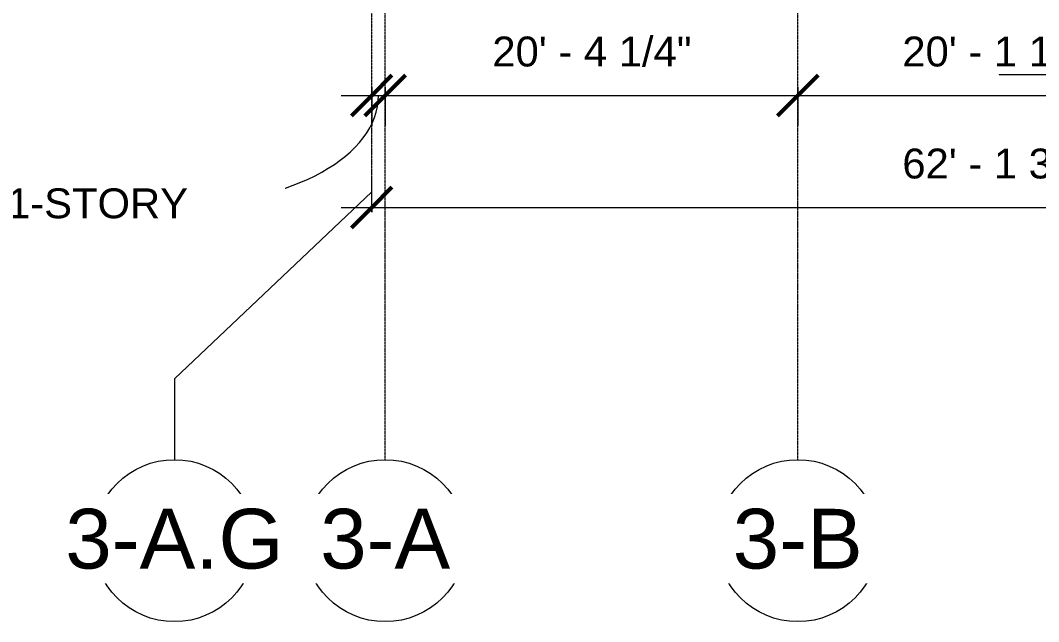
# Model space of a CAD drawing. Header units: inches. Extents: x 21341 to 27231, y -23509 to -20035.
# Drawn here: x 21854 to 22457, y -23251 to -22895 of the extents above; entities that cross this region are included whole.
import ezdxf

# ---------------------------------------------------------------- set-up
doc = ezdxf.new("R2010")
doc.units = ezdxf.units.IN
doc.header["$MEASUREMENT"] = 0
doc.linetypes.add('Grid Line 1_2_', pattern=[0.875, 0.5, -0.125, 0.125, -0.125])
for name, color, linetype, lineweight in [('A-ANNO-DIMS', 211, 'Continuous', 9), ('A-ANNO-DIMS-192', 211, 'Continuous', 9), ('G-ANNO-SYMB', 111, 'Continuous', 9), ('S-GRID', 1, 'Continuous', 9), ('S-GRID-IDEN', 1, 'Continuous', 9)]:
    doc.layers.add(name, color=color, linetype=linetype, lineweight=lineweight)
doc.styles.add('Arial', font='arial.ttf', dxfattribs={"height": 35.407186})
doc.styles.add('Arial_1', font='arial.ttf', dxfattribs={"height": 17.703593})
doc.dimstyles.new('Linear_-_3_32__Arial', dxfattribs={"dimscale": 12, "dimtxt": 18, "dimasz": 2, "dimexe": 1.5, "dimexo": 1, "dimgap": 1, "dimtad": 1, "dimdec": 4, "dimrnd": 0.0625, "dimzin": 1, "dimdsep": 46, "dimlunit": 4, "dimtxsty": 'Arial_1', "dimblk1": 'OBLIQUE', "dimblk2": 'OBLIQUE', "dimsah": 1, "dimcen": 0.09, "dimdle": 1.5, "dimazin": 0, "dimtfac": 1, "dimtdec": 4, "dimtix": 1, "dimtmove": 1, "dimatfit": 3, "dimfxl": 1, "dimtvp": 1, "dimtfill": 1, "dimfrac": 2, "dimtolj": 1, "dimtzin": 0, "dimarcsym": 2})
doc.dimstyles.new('Linear_-_3_32__Arial_1', dxfattribs={"dimscale": 12, "dimtxt": 18, "dimasz": 2, "dimexe": 1.5, "dimexo": 1, "dimgap": 1, "dimtad": 1, "dimdec": 4, "dimrnd": 0.0625, "dimzin": 1, "dimdsep": 46, "dimlunit": 4, "dimtxsty": 'Arial_1', "dimblk1": 'OBLIQUE', "dimblk2": 'OBLIQUE', "dimsah": 1, "dimcen": 0.09, "dimdle": 1.5, "dimazin": 0, "dimtfac": 1, "dimtdec": 4, "dimtix": 1, "dimtmove": 0, "dimatfit": 3, "dimfxl": 1, "dimtvp": 1, "dimtfill": 1, "dimfrac": 2, "dimtolj": 1, "dimtzin": 0, "dimarcsym": 2})

# ---------------------------------------------------------------- blocks, each defined once
blk = doc.blocks.new('Section - 3_32_ x 3_8_-18514-First Floor Plan')
at = {"layer": 'G-ANNO-SYMB'}
blk.add_hatch(color=256, dxfattribs=at).paths.add_polyline_path([(0, 0.375), (0, 0), (-0.09375, 0), (-0.09375, 0.375)], flags=0)
for p, q in [((0, 0.375), (-0.09375, 0.375)), ((-0.09375, 0.375), (-0.09375, 0)), ((0, 0), (0, 0.375)), ((-0.09375, 0), (0, 0))]:
    blk.add_line(p, q, dxfattribs=at)
blk = doc.blocks.new('Grid - Grid Head - Circle-14747-First Floor Plan')
at = {"layer": 'S-GRID-IDEN'}
blk.add_circle((0, 0), 0.25, dxfattribs=at)
blk = doc.blocks.new('DIMBLOCK14-First Floor Plan')
at = {"layer": 'A-ANNO-DIMS-192', "lineweight": 50}
for p, q in [((22061.64, -22939.32), (22073.64, -22927.32)), ((22069.64, -22939.32), (22081.64, -22927.32)), ((22061.64, -22939.32), (22049.64, -22951.32)), ((22069.64, -22939.32), (22057.64, -22951.32))]:
    blk.add_line(p, q, dxfattribs=at)
at = {"layer": 'A-ANNO-DIMS-192'}
for p, q in [((22043.64, -22939.32), (22069.64, -22939.32)), ((22061.64, -22934.35), (22061.64, -22957.32)), ((22061.64, -22939.32), (22061.64, -22934.35)), ((22069.64, -22934.35), (22069.64, -22957.32)), ((22069.64, -22939.32), (22069.64, -22934.35))]:
    blk.add_line(p, q, dxfattribs=at)
blk.add_ellipse((21951.28, -22939.32), major_axis=(114.36, 0), ratio=0.560746, start_param=4.712389, end_param=6.283185, dxfattribs=at)
at = {"layer": 'A-ANNO-DIMS-192', "color": 0, "insert": (21677.96, -22994.33), "char_height": 17.7036, "width": 327.9877, "attachment_point": 1, "line_spacing_factor": 0.938532, "style": 'Arial_1', "bg_fill": 3, "box_fill_scale": 1.25, "bg_fill_color": 0, "bg_fill_transparency": 0}
blk.add_mtext('0\' - 8" GIRT @ 1-STORY', dxfattribs=at)
blk = doc.blocks.new('_Oblique')
at = {"color": 0, "linetype": 'ByBlock', "lineweight": -2}
blk.add_line((-0.5, -0.5), (0.5, 0.5), dxfattribs=at)
blk = doc.blocks.new('DIMBLOCK15-First Floor Plan')
at = {"layer": 'A-ANNO-DIMS-192', "lineweight": 50}
for p, q in [((22069.64, -22939.32), (22081.64, -22927.32)), ((22313.89, -22939.32), (22325.89, -22927.32)), ((22069.64, -22939.32), (22057.64, -22951.32)), ((22313.89, -22939.32), (22301.89, -22951.32))]:
    blk.add_line(p, q, dxfattribs=at)
at = {"layer": 'A-ANNO-DIMS-192'}
for p, q in [((22069.64, -22934.35), (22069.64, -22957.32)), ((22069.64, -22939.32), (22069.64, -22934.35)), ((22069.64, -22939.32), (22313.89, -22939.32)), ((22313.89, -22934.35), (22313.89, -22957.32)), ((22313.89, -22939.32), (22313.89, -22934.35))]:
    blk.add_line(p, q, dxfattribs=at)
at = {"layer": 'A-ANNO-DIMS-192', "color": 0, "insert": (22133.06, -22904.36), "char_height": 17.7036, "width": 140.8985, "attachment_point": 1, "line_spacing_factor": 0.938532, "style": 'Arial_1', "bg_fill": 3, "box_fill_scale": 1.25, "bg_fill_color": 0, "bg_fill_transparency": 0}
blk.add_mtext('20\' - 4 1/4"', dxfattribs=at)
blk = doc.blocks.new('DIMBLOCK16-First Floor Plan')
at = {"layer": 'A-ANNO-DIMS-192', "lineweight": 50}
for p, q in [((22313.89, -22939.32), (22325.89, -22927.32)), ((22555.14, -22939.32), (22567.14, -22927.32)), ((22313.89, -22939.32), (22301.89, -22951.32)), ((22555.14, -22939.32), (22543.14, -22951.32))]:
    blk.add_line(p, q, dxfattribs=at)
at = {"layer": 'A-ANNO-DIMS-192'}
for p, q in [((22313.89, -22934.35), (22313.89, -22957.32)), ((22313.89, -22939.32), (22313.89, -22934.35)), ((22313.89, -22939.32), (22555.14, -22939.32)), ((22555.14, -22934.35), (22555.14, -22957.32)), ((22555.14, -22939.32), (22555.14, -22934.35))]:
    blk.add_line(p, q, dxfattribs=at)
at = {"layer": 'A-ANNO-DIMS-192', "color": 0, "insert": (22375.81, -22904.36), "char_height": 17.7036, "width": 140.8985, "attachment_point": 1, "line_spacing_factor": 0.938532, "style": 'Arial_1', "bg_fill": 3, "box_fill_scale": 1.25, "bg_fill_color": 0, "bg_fill_transparency": 0}
blk.add_mtext('20\' - 1 1/4"', dxfattribs=at)
blk = doc.blocks.new('DIMBLOCK45-First Floor Plan')
at = {"layer": 'A-ANNO-DIMS-192'}
for p, q in [((22061.64, -23008.34), (22061.64, -22987.7)), ((22043.64, -23005.7), (22825.39, -23005.7)), ((22061.64, -23005.7), (22061.64, -23008.34)), ((22807.39, -23000.73), (22807.39, -23023.7)), ((22807.39, -23005.7), (22807.39, -23000.73))]:
    blk.add_line(p, q, dxfattribs=at)
at = {"layer": 'A-ANNO-DIMS-192', "lineweight": 50}
for p, q in [((22061.64, -23005.7), (22073.64, -22993.7)), ((22807.39, -23005.7), (22819.39, -22993.7)), ((22061.64, -23005.7), (22049.64, -23017.7)), ((22807.39, -23005.7), (22795.39, -23017.7))]:
    blk.add_line(p, q, dxfattribs=at)
at = {"layer": 'A-ANNO-DIMS-192', "color": 0, "insert": (22375.81, -22970.74), "char_height": 17.7036, "width": 140.8985, "attachment_point": 1, "line_spacing_factor": 0.938532, "style": 'Arial_1', "bg_fill": 3, "box_fill_scale": 1.25, "bg_fill_color": 0, "bg_fill_transparency": 0}
blk.add_mtext('62\' - 1 3/4"', dxfattribs=at)

msp = doc.modelspace()

# ---------------------------------------------------------------- linework, layer by layer
at = {"layer": 'S-GRID', "linetype": 'Grid Line 1_2_'}
for p, q in [((22069.64023, -23155.1009), (22069.64023, -20130.84867)), ((22313.89023, -23155.1009), (22313.89023, -20130.84867)), ((22061.64023, -22996.33861), (22061.64023, -20226.84867))]:
    msp.add_line(p, q, dxfattribs=at)
at = {"layer": 'S-GRID'}
for p, q in [((22061.64023, -22996.33861), (21944.83418, -23107.1009)), ((21944.83418, -23107.1009), (21944.83418, -23155.1009))]:
    msp.add_line(p, q, dxfattribs=at)

# ---------------------------------------------------------------- block references
at = {"layer": 'G-ANNO-SYMB', "xscale": 191.9999999999999, "yscale": 191.9999999999999, "zscale": 191.9999999999999, "rotation": 89.99999999999947}
msp.add_blockref('Section - 3_32_ x 3_8_-18514-First Floor Plan', (22505.17362, -22908.83975), dxfattribs=at)
at = {"layer": 'S-GRID-IDEN', "xscale": 191.9999999999999, "yscale": 191.9999999999999, "zscale": 191.9999999999999}
for p in [(21944.83418, -23203.1009), (22069.64023, -23203.1009), (22313.89023, -23203.1009)]:
    msp.add_blockref('Grid - Grid Head - Circle-14747-First Floor Plan', p, dxfattribs=at)

# ---------------------------------------------------------------- next in the draw order: texts
at = {"layer": 'S-GRID-IDEN', "char_height": 35.407186, "width": 91.584, "attachment_point": 2, "line_spacing_factor": 0.938532, "style": 'Arial', "bg_fill": 3, "box_fill_scale": 1.25, "bg_fill_color": 0, "bg_fill_transparency": 0}
for s, insert in [('3-A', (22069.631, -23184.22716)), ('3-B', (22313.881, -23184.22716))]:
    msp.add_mtext(s, dxfattribs=dict(at, insert=insert))

# ---------------------------------------------------------------- next in the draw order: dimensions: what is measured, and where the dimension line sits
at = {"layer": 'A-ANNO-DIMS'}
dim = msp.add_linear_dim(base=(22069.64023, -22939.32214), p1=(22061.64023, -22922.35158), p2=(22069.64023, -22922.35158), dimstyle='Linear_-_3_32__Arial', override={"dimpost": '<>GIRT @ 1-STORY', "dimfxl": 8}, dxfattribs=at)
dim.commit()
dim.dimension.update_dxf_attribs({"geometry": 'DIMBLOCK14-First Floor Plan', "text_midpoint": (21841.95413, -23006.13067), "dimtype": 160})

# ---------------------------------------------------------------- next in the draw order: texts
at = {"layer": 'S-GRID-IDEN', "insert": (21944.82495, -23184.22716), "char_height": 35.407186, "width": 153.792, "attachment_point": 2, "line_spacing_factor": 0.938532, "style": 'Arial', "bg_fill": 3, "box_fill_scale": 1.25, "bg_fill_color": 0, "bg_fill_transparency": 0}
msp.add_mtext('3-A.G', dxfattribs=at)

# ---------------------------------------------------------------- next in the draw order: dimensions: what is measured, and where the dimension line sits
at = {"layer": 'A-ANNO-DIMS'}
for base, p1, p2, override, picture, middle in [((22313.89023, -22939.32214), (22069.64023, -22922.35158), (22313.89023, -22922.35158), {"dimpost": '<>', "dimfxl": 244.25}, 'DIMBLOCK15-First Floor Plan', (22191.76523, -22918.16844)), ((22807.39023, -23005.70284), (22061.64023, -22996.33861), (22807.39023, -22988.73228), {"dimpost": '<>', "dimfxl": 745.78879}, 'DIMBLOCK45-First Floor Plan', (22434.51523, -22984.5431))]:
    dim = msp.add_linear_dim(base=base, p1=p1, p2=p2, dimstyle='Linear_-_3_32__Arial_1', override=override, dxfattribs=at)
    dim.commit()
    dim.dimension.update_dxf_attribs({"geometry": picture, "text_midpoint": middle})

# ---------------------------------------------------------------- next in the draw order: dimensions: what is measured, and where the dimension line sits
dim = msp.add_linear_dim(base=(22555.14023, -22939.32214), p1=(22313.89023, -22922.35158), p2=(22555.14023, -22922.35158), dimstyle='Linear_-_3_32__Arial_1', override={"dimpost": '<>', "dimfxl": 241.25}, dxfattribs=at)
dim.commit()
dim.dimension.update_dxf_attribs({"geometry": 'DIMBLOCK16-First Floor Plan', "text_midpoint": (22434.51523, -22918.16844)})

doc.saveas('drawing.dxf')
